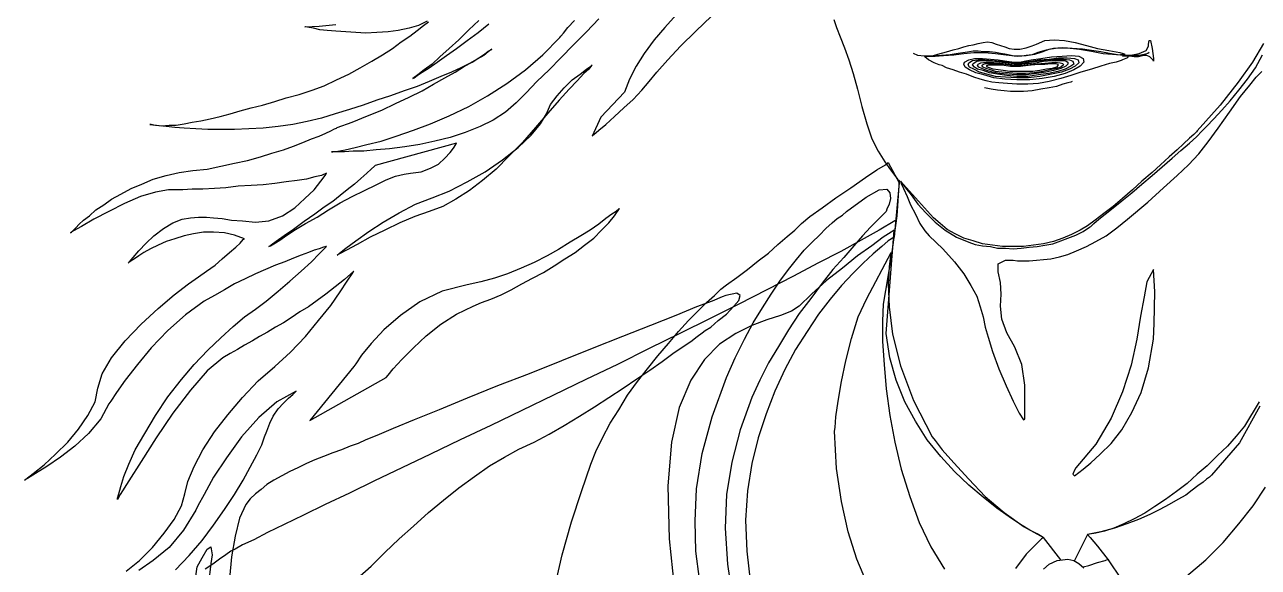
# Model space of a CAD drawing. Extents: x 140.76 to 141.51, y 60.02 to 61.76.
# Drawn here: x 140.8372 to 141.1594, y 61.4111 to 61.5529 of the extents above; entities that cross this region are included whole.
import ezdxf

# ---------------------------------------------------------------- set-up
doc = ezdxf.new("R2010")
doc.units = 0
doc.layers.get('0').update_dxf_attribs({"linetype": 'CONTINUOUS'})

msp = doc.modelspace()

# ---------------------------------------------------------------- linework, layer by layer
at = {"linetype": 'CONTINUOUS'}
for points in [[(141.0074, 61.55548), (141.0044, 61.55211), (141.00158, 61.54892), (140.99896, 61.54535), (140.99689, 61.54198), (140.9952, 61.5386), (140.9939, 61.53522), (140.9877, 61.52866), (140.98545, 61.52378), (140.98583, 61.52416), (140.98714, 61.52528), (140.98902, 61.52678), (140.99127, 61.52884), (140.9937, 61.5311), (140.99614, 61.53335), (140.99839, 61.53578), (141.00027, 61.53804), (141.00234, 61.54048), (141.00515, 61.54367), (141.00852, 61.54723), (141.01246, 61.55117), (141.01659, 61.55511)], [(140.8637, 61.4101), (140.86726, 61.41291), (140.87064, 61.41628), (140.87364, 61.42003), (140.87626, 61.4236), (140.87815, 61.42717), (140.87908, 61.43036), (140.87983, 61.43354), (140.88152, 61.43748), (140.88377, 61.4418), (140.88677, 61.44649), (140.89033, 61.45099), (140.89409, 61.45549), (140.89821, 61.45981), (140.90253, 61.46356), (140.90666, 61.46731), (140.91059, 61.47144), (140.91398, 61.47557), (140.91716, 61.4795), (140.9196, 61.48307), (140.92148, 61.48588), (140.92279, 61.48776), (140.92317, 61.48851), (140.92073, 61.48626), (140.91829, 61.48438), (140.91585, 61.48251), (140.9136, 61.48082), (140.91135, 61.47913), (140.9091, 61.47782), (140.90684, 61.47631), (140.90478, 61.475), (140.90272, 61.47388), (140.90066, 61.47256), (140.89859, 61.47144), (140.89671, 61.47031), (140.89465, 61.46919), (140.89278, 61.46806), (140.8909, 61.46694), (140.88902, 61.46581), (140.88489, 61.46243), (140.88058, 61.45737), (140.87589, 61.45137), (140.87157, 61.44499), (140.86764, 61.43879), (140.86445, 61.43373), (140.8622, 61.43016), (140.86145, 61.42886), (140.86145, 61.42923), (140.86182, 61.43036), (140.86238, 61.43223), (140.86314, 61.43486), (140.86445, 61.43805), (140.86613, 61.4418), (140.86858, 61.44611), (140.87139, 61.45081), (140.87458, 61.45568), (140.87815, 61.46018), (140.88152, 61.46413), (140.88509, 61.46788), (140.88846, 61.47107), (140.89165, 61.47406), (140.89465, 61.47651), (140.89747, 61.47857), (140.90028, 61.48063), (140.90347, 61.48326), (140.90647, 61.48588), (140.90947, 61.48851), (140.9121, 61.49095), (140.91416, 61.49301), (140.91547, 61.49433), (140.91604, 61.49489), (140.91585, 61.49489), (140.91529, 61.49471), (140.91416, 61.49433), (140.91285, 61.49395), (140.91135, 61.49339), (140.90947, 61.49264), (140.90741, 61.49189), (140.90516, 61.49095), (140.90272, 61.49001), (140.9001, 61.48889), (140.89747, 61.48776), (140.89484, 61.48644), (140.89203, 61.48514), (140.8894, 61.48363), (140.88677, 61.48213), (140.88415, 61.48063), (140.87927, 61.47707), (140.87458, 61.47294), (140.87026, 61.46844), (140.8667, 61.46413), (140.86351, 61.46), (140.86126, 61.45681), (140.85975, 61.45456), (140.85919, 61.4538), (140.85713, 61.44987), (140.85394, 61.44611), (140.85038, 61.44274), (140.84663, 61.43992), (140.84306, 61.43748), (140.84006, 61.4356), (140.838, 61.43429), (140.83724, 61.43392), (140.8395, 61.4356), (140.84231, 61.43786), (140.84531, 61.44067), (140.8485, 61.44386), (140.85132, 61.44724), (140.85375, 61.45081), (140.85563, 61.45436), (140.85638, 61.45793), (140.8575, 61.46168), (140.85995, 61.46581), (140.86351, 61.47031), (140.86764, 61.47463), (140.87214, 61.47876), (140.87626, 61.48232), (140.88002, 61.48514), (140.88264, 61.48701), (140.88471, 61.48851), (140.88696, 61.49001), (140.88884, 61.4917), (140.89071, 61.49339), (140.8924, 61.49471), (140.89352, 61.49583), (140.89428, 61.49677), (140.89465, 61.49695), (140.89203, 61.49789), (140.8894, 61.49846), (140.88658, 61.49864), (140.88396, 61.49864), (140.88133, 61.49826), (140.87889, 61.4977), (140.87645, 61.49695), (140.8742, 61.4962), (140.87214, 61.49527), (140.87008, 61.49433), (140.86839, 61.49339), (140.86707, 61.49245), (140.86595, 61.4917), (140.86501, 61.49114), (140.86445, 61.49076), (140.86426, 61.49057), (140.86463, 61.49095), (140.86557, 61.49208), (140.86707, 61.49376), (140.86895, 61.49583), (140.87101, 61.4977), (140.87345, 61.49958), (140.87589, 61.50108), (140.87833, 61.50202), (140.88058, 61.50239), (140.88264, 61.50258), (140.88471, 61.50258), (140.88658, 61.50239), (140.88884, 61.50221), (140.89127, 61.50183), (140.89409, 61.50165), (140.89747, 61.50127), (140.90103, 61.50165), (140.90459, 61.50296), (140.90778, 61.50502), (140.91041, 61.50746), (140.91285, 61.50971), (140.91454, 61.51196), (140.91567, 61.51347), (140.91604, 61.51403), (140.91472, 61.51347), (140.91304, 61.51309), (140.91079, 61.51252), (140.90835, 61.51215), (140.90553, 61.51178), (140.90253, 61.5114), (140.89953, 61.51102), (140.89634, 61.51084), (140.89296, 61.51065), (140.88977, 61.51028), (140.88677, 61.51008), (140.88377, 61.5099), (140.88096, 61.5099), (140.87851, 61.50971), (140.87645, 61.50971), (140.87476, 61.50971), (140.87139, 61.50915), (140.86745, 61.50802), (140.86332, 61.50615), (140.85919, 61.50408), (140.85526, 61.50202), (140.85207, 61.50014), (140.85, 61.49902), (140.84925, 61.49846), (140.84944, 61.49864), (140.84982, 61.49902), (140.85056, 61.49977), (140.8515, 61.50071), (140.85263, 61.50183), (140.85413, 61.50296), (140.85582, 61.50446), (140.85788, 61.50577), (140.85995, 61.50727), (140.86238, 61.50859), (140.86501, 61.51008), (140.86782, 61.51121), (140.87083, 61.51252), (140.8742, 61.51347), (140.87758, 61.51421), (140.88114, 61.51477), (140.88489, 61.51515), (140.88846, 61.5159), (140.89203, 61.51665), (140.8954, 61.5174), (140.89878, 61.51834), (140.90178, 61.51928), (140.90478, 61.52021), (140.90741, 61.52115), (140.90985, 61.52209), (140.9121, 61.52303), (140.91416, 61.52378), (140.91585, 61.52453), (140.91716, 61.52509), (140.9181, 61.52566), (140.91866, 61.52585), (140.91886, 61.52603), (140.92279, 61.52735), (140.92673, 61.52904), (140.93048, 61.53054), (140.93405, 61.53223), (140.93762, 61.53391), (140.94099, 61.5356), (140.94399, 61.53729), (140.94699, 61.53897), (140.94962, 61.54048), (140.95206, 61.54198), (140.95412, 61.5431), (140.95581, 61.54423), (140.95731, 61.54517), (140.95825, 61.54591), (140.959, 61.54629), (140.95919, 61.54648), (140.95825, 61.54573), (140.95712, 61.54479), (140.95543, 61.54385), (140.95337, 61.54272), (140.95112, 61.5416), (140.94868, 61.54048), (140.94587, 61.53935), (140.94287, 61.53804), (140.93968, 61.53672), (140.9363, 61.5356), (140.93274, 61.53429), (140.92917, 61.53316), (140.9256, 61.53185), (140.92204, 61.53072), (140.91829, 61.5296), (140.91472, 61.52847), (140.91097, 61.52753), (140.90722, 61.52678), (140.90347, 61.52622), (140.89953, 61.52585), (140.89578, 61.52566), (140.89203, 61.52547), (140.88846, 61.52547), (140.88509, 61.52547), (140.8819, 61.52566), (140.87889, 61.52585), (140.87645, 61.52603), (140.8742, 61.52622), (140.87233, 61.52641), (140.87101, 61.52659), (140.87026, 61.52678), (140.86989, 61.52678), (140.87139, 61.52659), (140.87307, 61.52641), (140.87496, 61.52659), (140.87683, 61.52659), (140.87889, 61.52697), (140.88096, 61.52735), (140.88321, 61.52772), (140.88565, 61.52828), (140.88827, 61.52884), (140.8909, 61.5296), (140.89352, 61.53034), (140.89634, 61.5311), (140.89934, 61.53185), (140.90253, 61.53279), (140.90553, 61.53372), (140.90891, 61.53466), (140.91228, 61.53578), (140.91547, 61.53691), (140.91866, 61.53841), (140.92185, 61.53991), (140.92486, 61.5416), (140.92786, 61.54329), (140.93067, 61.54498), (140.9333, 61.54667), (140.93555, 61.54836), (140.9378, 61.54986), (140.93968, 61.55136), (140.94137, 61.55267), (140.94268, 61.55361)], [(140.9423, 61.5538), (140.94005, 61.55267), (140.93762, 61.55192), (140.9348, 61.55136), (140.93217, 61.55099), (140.92917, 61.55079), (140.92636, 61.55061), (140.92373, 61.55079), (140.9211, 61.55099), (140.91848, 61.55117), (140.91623, 61.55136), (140.91435, 61.55155), (140.91266, 61.55192), (140.91154, 61.55211), (140.91059, 61.55229), (140.91041, 61.55229), (140.91416, 61.55249), (140.91848, 61.55286)], [(140.98714, 61.55436), (140.98395, 61.55099), (140.98057, 61.5476), (140.9772, 61.54423), (140.97419, 61.54104), (140.971, 61.53804), (140.96819, 61.53504), (140.96557, 61.53241), (140.96275, 61.52997), (140.95956, 61.52791), (140.95618, 61.52622), (140.95224, 61.52472), (140.94831, 61.5234), (140.94436, 61.52247), (140.94043, 61.52153), (140.93649, 61.52097), (140.93254, 61.52041), (140.92898, 61.52021), (140.9258, 61.51984), (140.92298, 61.51984), (140.92073, 61.51965), (140.91886, 61.51965), (140.91773, 61.51965), (140.91735, 61.51965)], [(140.91735, 61.51965), (140.91773, 61.51965), (140.91904, 61.51984), (140.92092, 61.52021), (140.92354, 61.52078), (140.92654, 61.52153), (140.9303, 61.52247), (140.93423, 61.52378), (140.93874, 61.52528), (140.94324, 61.52697), (140.94811, 61.52904), (140.95319, 61.53147), (140.95806, 61.53429), (140.96312, 61.53748), (140.968, 61.54104), (140.97251, 61.54498), (140.97701, 61.54948), (140.9772, 61.54986), (140.97795, 61.55061), (140.97907, 61.55211), (140.98076, 61.55398)], [(140.95581, 61.55398), (140.95319, 61.55155), (140.95056, 61.54892), (140.94811, 61.54667), (140.94568, 61.54442), (140.94362, 61.54254), (140.94155, 61.54104), (140.93986, 61.53973), (140.93855, 61.53879)], [(140.93855, 61.53879), (140.93892, 61.53897), (140.93968, 61.53954), (140.94099, 61.54048), (140.94287, 61.5416), (140.94493, 61.5431), (140.94737, 61.54479), (140.95, 61.54667), (140.95281, 61.54873), (140.95562, 61.55079), (140.95844, 61.55305)], [(141.04849, 61.55417), (141.04923, 61.55211), (141.05018, 61.54967), (141.0513, 61.54685), (141.05242, 61.54367), (141.05355, 61.5401), (141.05467, 61.53598), (141.0558, 61.53147), (141.05712, 61.52697), (141.05843, 61.52303), (141.06011, 61.51984), (141.06181, 61.51702), (141.0633, 61.51496), (141.06443, 61.51347), (141.06518, 61.51252), (141.06556, 61.51215), (141.065, 61.50296), (141.0635, 61.49226), (141.06199, 61.48345), (141.06143, 61.47988), (141.06124, 61.47538), (141.06124, 61.47013), (141.06162, 61.46413), (141.06218, 61.45775), (141.06312, 61.45081), (141.06443, 61.44386), (141.06612, 61.43673), (141.06837, 61.4296), (141.07081, 61.42285), (141.07381, 61.41647), (141.07738, 61.41066)], [(141.07419, 61.54461), (141.07456, 61.54479), (141.07569, 61.54517), (141.07794, 61.54573), (141.07963, 61.54629), (141.08113, 61.54667), (141.08244, 61.54704), (141.08376, 61.54742), (141.08488, 61.5476), (141.08619, 61.54798), (141.08751, 61.54817), (141.08864, 61.54836), (141.08976, 61.54817), (141.09088, 61.5478), (141.09201, 61.54742), (141.09313, 61.54704), (141.09426, 61.54667), (141.09558, 61.54648), (141.09707, 61.54648), (141.09877, 61.54685), (141.10008, 61.54723), (141.10102, 61.5476), (141.10139, 61.5478), (141.10364, 61.54873), (141.10608, 61.54892), (141.1087, 61.54873), (141.11152, 61.54817), (141.11452, 61.54742), (141.11733, 61.54667), (141.12034, 61.54611), (141.12315, 61.54555), (141.12409, 61.54535), (141.12447, 61.54517), (141.12409, 61.54498), (141.12334, 61.54498), (141.12334, 61.54498)], [(141.12559, 61.54479), (141.12653, 61.54498), (141.12822, 61.54535), (141.13009, 61.54611), (141.13065, 61.54723), (141.13065, 61.5478), (141.13084, 61.54873), (141.13122, 61.54873), (141.13159, 61.54667), (141.13197, 61.54404), (141.13197, 61.54329), (141.13178, 61.54367), (141.13103, 61.54442), (141.13028, 61.54479), (141.12953, 61.54479), (141.12878, 61.54461), (141.12803, 61.54442), (141.1269, 61.54442), (141.12559, 61.54461), (141.12447, 61.54461), (141.1239, 61.54461), (141.12559, 61.54479)], [(141.16066, 61.54798), (141.15785, 61.5431), (141.1541, 61.53785), (141.14941, 61.53185), (141.1434, 61.52509), (141.14322, 61.52491), (141.14247, 61.52416), (141.14134, 61.52322), (141.13984, 61.52172), (141.13815, 61.52021), (141.13609, 61.51834), (141.13383, 61.51628), (141.13159, 61.51421), (141.12897, 61.51196), (141.12653, 61.50971), (141.1239, 61.50746), (141.12146, 61.5054), (141.11902, 61.50352), (141.11677, 61.50183), (141.11471, 61.50033), (141.11283, 61.4992), (141.11059, 61.49808), (141.10833, 61.49714), (141.10589, 61.4962), (141.10327, 61.49564), (141.10064, 61.49527), (141.09801, 61.49489), (141.09538, 61.49489), (141.09257, 61.49489), (141.08994, 61.49527), (141.08732, 61.49564), (141.08488, 61.49639), (141.08244, 61.49714), (141.08019, 61.49826), (141.07813, 61.49939), (141.07625, 61.50089), (141.07456, 61.50239), (141.06593, 61.51196), (141.06612, 61.5114), (141.06669, 61.51008), (141.06762, 61.50802), (141.06856, 61.50577), (141.06988, 61.50333), (141.071, 61.50089), (141.07231, 61.49902), (141.07343, 61.4977), (141.077, 61.49433), (141.08, 61.49095), (141.08244, 61.48776), (141.08432, 61.48476), (141.08582, 61.48195), (141.08675, 61.47913), (141.08751, 61.47651), (141.08807, 61.47388), (141.08882, 61.47125), (141.08994, 61.4675), (141.09163, 61.463), (141.09351, 61.45849), (141.09538, 61.45456), (141.09689, 61.45137), (141.09801, 61.44968), (141.09839, 61.44987), (141.09839, 61.45362), (141.09839, 61.45868), (141.09764, 61.46413), (141.09576, 61.46863), (141.0937, 61.47238), (141.09239, 61.47595), (141.09201, 61.47932), (141.09219, 61.48251), (141.09201, 61.48551), (141.09145, 61.48833), (141.09145, 61.49039), (141.09332, 61.49132), (141.09426, 61.49132), (141.09538, 61.49132), (141.09651, 61.49114), (141.09801, 61.49114), (141.09951, 61.49114), (141.10139, 61.49132), (141.10327, 61.49152), (141.10514, 61.4917), (141.1074, 61.49226), (141.10964, 61.49282), (141.11189, 61.49376), (141.11452, 61.49489), (141.11696, 61.4962), (141.11959, 61.4977), (141.1224, 61.49977), (141.12522, 61.50202), (141.13047, 61.50652), (141.13459, 61.51028), (141.13815, 61.51347), (141.14115, 61.51628), (141.14378, 61.51909), (141.14622, 61.52228), (141.14884, 61.52585), (141.15185, 61.52997), (141.15466, 61.5341), (141.1571, 61.5371), (141.15879, 61.53917), (141.16029, 61.54066)], [(141.06593, 61.51196), (141.06725, 61.51028), (141.06875, 61.50839), (141.07044, 61.50596), (141.0725, 61.50371), (141.07494, 61.50127), (141.07756, 61.4992), (141.08057, 61.49733), (141.08376, 61.49601), (141.08545, 61.49545), (141.08732, 61.49507), (141.08938, 61.49489), (141.09126, 61.49451), (141.09332, 61.49451), (141.09538, 61.49433), (141.09745, 61.49451), (141.09951, 61.49471), (141.10158, 61.49489), (141.10364, 61.49527), (141.10571, 61.49564), (141.10777, 61.49639), (141.10964, 61.49714), (141.11171, 61.49789), (141.11358, 61.49883), (141.11527, 61.49995), (141.11565, 61.50014), (141.1164, 61.50089), (141.11771, 61.50202), (141.1194, 61.50333), (141.12146, 61.50502), (141.12371, 61.50689), (141.12634, 61.50896), (141.12897, 61.51121), (141.13159, 61.51347), (141.13421, 61.51571), (141.13684, 61.51796), (141.13909, 61.52003), (141.14134, 61.5219), (141.14322, 61.5236), (141.14472, 61.52509), (141.14585, 61.52622), (141.14772, 61.52828), (141.14978, 61.53054), (141.15203, 61.53297), (141.15429, 61.53578), (141.15654, 61.5386), (141.1586, 61.5416), (141.16048, 61.54498)], [(141.13084, 61.54555), (141.13047, 61.54535), (141.12991, 61.54517), (141.12915, 61.54498), (141.12822, 61.54479), (141.12728, 61.54479), (141.12596, 61.54479), (141.12447, 61.54479), (141.12259, 61.54498), (141.12052, 61.54535), (141.11827, 61.54573), (141.11583, 61.54611), (141.1134, 61.54648), (141.11077, 61.54667), (141.10833, 61.54685), (141.10589, 61.54667), (141.10364, 61.54611), (141.10176, 61.54555), (141.10026, 61.54498), (141.09877, 61.54479), (141.09764, 61.54461), (141.09651, 61.54461), (141.09558, 61.54461), (141.09482, 61.54479), (141.09407, 61.54498), (141.09313, 61.54517), (141.09201, 61.54535), (141.0907, 61.54555), (141.0892, 61.54573), (141.0877, 61.54573), (141.08619, 61.54591), (141.08488, 61.54591), (141.08394, 61.54573), (141.08282, 61.54555), (141.08094, 61.54535), (141.07888, 61.54498), (141.07662, 61.54479), (141.07419, 61.54461), (141.07212, 61.54461), (141.07044, 61.54479), (141.06931, 61.54535)], [(141.1239, 61.54367), (141.12353, 61.54348), (141.12221, 61.5431), (141.12052, 61.54272), (141.11827, 61.54198), (141.11583, 61.54123), (141.11302, 61.54048), (141.11039, 61.53954), (141.10777, 61.53879), (141.10477, 61.53804), (141.10195, 61.53748), (141.09914, 61.53729), (141.09632, 61.53729), (141.09388, 61.53748), (141.09163, 61.53766), (141.08976, 61.53785), (141.08826, 61.53823), (141.08675, 61.5386), (141.08507, 61.53917), (141.08319, 61.53991), (141.08132, 61.54048), (141.07963, 61.54104), (141.07794, 61.5416), (141.07682, 61.54216), (141.07606, 61.54236), (141.07475, 61.54292), (141.07325, 61.54367), (141.07231, 61.54442), (141.07269, 61.54461), (141.07494, 61.54461), (141.07719, 61.54479), (141.07981, 61.54498), (141.08244, 61.54535), (141.08507, 61.54555), (141.08788, 61.54555), (141.0907, 61.54535), (141.09351, 61.54498), (141.09651, 61.54461), (141.09877, 61.54479), (141.10102, 61.54517), (141.10289, 61.54573), (141.10477, 61.54648), (141.10702, 61.54685), (141.10946, 61.54685), (141.11265, 61.54648), (141.11583, 61.54591), (141.11884, 61.54535), (141.12128, 61.54517), (141.12334, 61.54498), (141.12484, 61.54479), (141.1254, 61.54461), (141.12522, 61.54423), (141.1239, 61.54367)], [(140.91886, 61.49264), (140.91942, 61.4932), (140.9211, 61.49451), (140.92373, 61.49639), (140.92711, 61.49883), (140.93086, 61.50127), (140.93499, 61.50371), (140.9393, 61.50596), (140.94362, 61.50765), (140.94811, 61.50933), (140.95281, 61.51178), (140.9575, 61.5144), (140.962, 61.51759), (140.96613, 61.52078), (140.9695, 61.52396), (140.97195, 61.52697), (140.97345, 61.5296), (140.97457, 61.53203), (140.97626, 61.53429), (140.97813, 61.53635), (140.9802, 61.53841), (140.98226, 61.53991), (140.98395, 61.54123), (140.98507, 61.54198), (140.98545, 61.54236), (140.98527, 61.54216), (140.98451, 61.54123), (140.9832, 61.5401), (140.98151, 61.53823), (140.97945, 61.53598), (140.97682, 61.53316), (140.97382, 61.52978), (140.97063, 61.52603), (140.96725, 61.52209), (140.96369, 61.51853), (140.96031, 61.51515), (140.95675, 61.51215), (140.95337, 61.50952), (140.94981, 61.50727), (140.94643, 61.5054), (140.94287, 61.50408), (140.93911, 61.50277), (140.93517, 61.50108), (140.93124, 61.4992), (140.92748, 61.49733), (140.9241, 61.49545), (140.92129, 61.49395), (140.91942, 61.49301), (140.91886, 61.49264)], [(141.11358, 61.54404), (141.11377, 61.5431), (141.11283, 61.54198), (141.11115, 61.54104), (141.10889, 61.5401), (141.10608, 61.53935), (141.10289, 61.53879), (141.0997, 61.53841), (141.09632, 61.53841), (141.09313, 61.5386), (141.09032, 61.53897), (141.0877, 61.53973), (141.08563, 61.54029), (141.08394, 61.54104), (141.08282, 61.54179), (141.08244, 61.54254), (141.08263, 61.5431), (141.08376, 61.54367), (141.08525, 61.54404), (141.08732, 61.54404), (141.08938, 61.54385), (141.09145, 61.54367), (141.0937, 61.54329), (141.09558, 61.5431), (141.09707, 61.5431), (141.0982, 61.54329), (141.10008, 61.54367), (141.10252, 61.54404), (141.10533, 61.54442), (141.10814, 61.54461), (141.11059, 61.54479), (141.11246, 61.54461), (141.11358, 61.54404)], [(141.09632, 61.53897), (141.09332, 61.53917), (141.0907, 61.53935), (141.08844, 61.53991), (141.08657, 61.54048), (141.08507, 61.54123), (141.08394, 61.54179), (141.08356, 61.54236), (141.08376, 61.54292), (141.08469, 61.54348), (141.08619, 61.54367), (141.08807, 61.54367), (141.08994, 61.54348), (141.09201, 61.54329), (141.09388, 61.5431), (141.09558, 61.54292), (141.09707, 61.54292), (141.09801, 61.5431), (141.09989, 61.54329), (141.10214, 61.54367), (141.10477, 61.54385), (141.1072, 61.54423), (141.10946, 61.54423), (141.11133, 61.54404), (141.11227, 61.54367), (141.11246, 61.54292), (141.11152, 61.54198), (141.11002, 61.54123), (141.10796, 61.54048), (141.10533, 61.53991), (141.10232, 61.53935), (141.09933, 61.53897), (141.09632, 61.53897)], [(141.09632, 61.53935), (141.0937, 61.53954), (141.09126, 61.53991), (141.0892, 61.54029), (141.08751, 61.54085), (141.08601, 61.54123), (141.08525, 61.54179), (141.08469, 61.54236), (141.08488, 61.54272), (141.08582, 61.54329), (141.08713, 61.54348), (141.08882, 61.54348), (141.09051, 61.54329), (141.09239, 61.5431), (141.09407, 61.54292), (141.09558, 61.54272), (141.09689, 61.54272), (141.09783, 61.54272), (141.09951, 61.5431), (141.10158, 61.54329), (141.10401, 61.54367), (141.10627, 61.54385), (141.10852, 61.54385), (141.11002, 61.54367), (141.11095, 61.54329), (141.11115, 61.54254), (141.11039, 61.54198), (141.10889, 61.54123), (141.10702, 61.54066), (141.10458, 61.5401), (141.10195, 61.53973), (141.09914, 61.53935), (141.09632, 61.53935)], [(141.09632, 61.53973), (141.09388, 61.53991), (141.09183, 61.5401), (141.08994, 61.54048), (141.08844, 61.54085), (141.08713, 61.54142), (141.08638, 61.54179), (141.08601, 61.54216), (141.08619, 61.54254), (141.08694, 61.54292), (141.08826, 61.5431), (141.08957, 61.5431), (141.09107, 61.54292), (141.09276, 61.54272), (141.09426, 61.54254), (141.09576, 61.54236), (141.09689, 61.54236), (141.09764, 61.54254), (141.09914, 61.54272), (141.1012, 61.54292), (141.10327, 61.54329), (141.10533, 61.54348), (141.1074, 61.54348), (141.10889, 61.54348), (141.10964, 61.5431), (141.10964, 61.54254), (141.10908, 61.54198), (141.10777, 61.54142), (141.10589, 61.54085), (141.10383, 61.54048), (141.10139, 61.5401), (141.09877, 61.53973), (141.09632, 61.53973)], [(141.09632, 61.5401), (141.09426, 61.54029), (141.09239, 61.54048), (141.0907, 61.54066), (141.08938, 61.54104), (141.08826, 61.54142), (141.08751, 61.54179), (141.08713, 61.54216), (141.08732, 61.54236), (141.08807, 61.54272), (141.089, 61.54272), (141.09032, 61.54272), (141.09163, 61.54272), (141.09313, 61.54254), (141.09445, 61.54236), (141.09558, 61.54216), (141.0967, 61.54216), (141.09745, 61.54216), (141.09895, 61.54236), (141.10064, 61.54254), (141.10252, 61.54272), (141.10458, 61.54292), (141.10627, 61.5431), (141.10758, 61.54292), (141.10833, 61.54272), (141.10852, 61.54236), (141.10777, 61.54179), (141.10664, 61.54142), (141.10495, 61.54104), (141.10308, 61.54066), (141.10082, 61.54029), (141.09857, 61.5401), (141.09632, 61.5401)], [(141.10702, 61.54254), (141.10702, 61.54216), (141.10664, 61.54179), (141.10551, 61.54142), (141.10401, 61.54123), (141.10232, 61.54085), (141.10045, 61.54066), (141.09839, 61.54066), (141.09632, 61.54066), (141.09445, 61.54066), (141.09276, 61.54085), (141.09145, 61.54104), (141.09013, 61.54123), (141.0892, 61.5416), (141.08864, 61.54179), (141.08844, 61.54198), (141.08844, 61.54216), (141.089, 61.54236), (141.08994, 61.54236), (141.09107, 61.54236), (141.09239, 61.54236), (141.09351, 61.54216), (141.09464, 61.54198), (141.09576, 61.54198), (141.0967, 61.54198), (141.09726, 61.54198), (141.09857, 61.54216), (141.10008, 61.54236), (141.10195, 61.54254), (141.10364, 61.54254), (141.10514, 61.54272), (141.10646, 61.54272), (141.10702, 61.54254)], [(141.11077, 61.53804), (141.11039, 61.53785), (141.10964, 61.53766), (141.10833, 61.53729), (141.10664, 61.53672), (141.10477, 61.53635), (141.10252, 61.53598), (141.10026, 61.5356), (141.09801, 61.53541), (141.09783, 61.53541), (141.09707, 61.53541), (141.09595, 61.53541), (141.09464, 61.53541), (141.09295, 61.5356), (141.09126, 61.53578), (141.08957, 61.53598), (141.08788, 61.53635)], [(140.90103, 61.49489), (140.9014, 61.49507), (140.90234, 61.49564), (140.90385, 61.49658), (140.90572, 61.49789), (140.90797, 61.49939), (140.91059, 61.50089), (140.9136, 61.50258), (140.9166, 61.50446), (140.9196, 61.50633), (140.92279, 61.50802), (140.92598, 61.50952), (140.92898, 61.51102), (140.93161, 61.51234), (140.93405, 61.51327), (140.9363, 61.51383), (140.93798, 61.51403), (140.9408, 61.5144), (140.94324, 61.51534), (140.9453, 61.51646), (140.94699, 61.51796), (140.94831, 61.51947), (140.94924, 61.52059), (140.94981, 61.52153), (140.95, 61.5219), (140.92879, 61.51609), (140.92861, 61.5159), (140.92767, 61.51515), (140.92654, 61.51403), (140.92504, 61.51271), (140.92335, 61.51121), (140.92148, 61.50971), (140.9196, 61.50821), (140.91773, 61.50671), (140.91547, 61.5052), (140.91304, 61.50333), (140.91022, 61.50145), (140.90741, 61.49939), (140.90497, 61.4977), (140.90291, 61.4962), (140.90159, 61.49527), (140.90103, 61.49489)], [(140.97551, 61.40522), (140.97757, 61.41441), (140.98001, 61.42304), (140.98264, 61.43092), (140.98507, 61.43805), (140.98639, 61.44142), (140.98808, 61.44499), (140.99014, 61.44874), (140.99239, 61.4523), (140.99464, 61.45606), (140.99727, 61.45962), (140.9999, 61.463), (141.00252, 61.46638), (141.00534, 61.46957), (141.00796, 61.47276), (141.01059, 61.47557), (141.01303, 61.47801), (141.01528, 61.48026), (141.01735, 61.48213), (141.01903, 61.48382), (141.02053, 61.48495), (141.02316, 61.48682), (141.02598, 61.48889), (141.02879, 61.49114), (141.03142, 61.4932), (141.03385, 61.49545), (141.03629, 61.49752), (141.03836, 61.4992), (141.04004, 61.50089), (141.04229, 61.50277), (141.04548, 61.50502), (141.04905, 61.50765), (141.05299, 61.51028), (141.05674, 61.5129), (141.05974, 61.51496), (141.06199, 61.51628), (141.06274, 61.51684), (141.06556, 61.51158), (141.06424, 61.49733), (141.06274, 61.49639), (141.06105, 61.49489), (141.0588, 61.49301), (141.05618, 61.49057), (141.05355, 61.48795), (141.05055, 61.48476), (141.04755, 61.48119), (141.04454, 61.47725), (141.04155, 61.47276), (141.03854, 61.46806), (141.03573, 61.46281), (141.0331, 61.45718), (141.03085, 61.45118), (141.02879, 61.44499), (141.0271, 61.43823), (141.02598, 61.43111), (141.02541, 61.42342), (141.02578, 61.41535), (141.02672, 61.40691)], [(141.0134, 61.40803), (141.01246, 61.41535), (141.01228, 61.42322), (141.01266, 61.43167), (141.01416, 61.44086), (141.01678, 61.45043), (141.02053, 61.46074), (141.02279, 61.46581), (141.02522, 61.47069), (141.02747, 61.475), (141.02991, 61.47894), (141.03216, 61.48251), (141.03441, 61.48588), (141.03667, 61.48889), (141.03873, 61.49152), (141.04079, 61.49395), (141.04286, 61.49601), (141.04474, 61.49789), (141.04642, 61.49958), (141.04811, 61.50108), (141.04942, 61.50221), (141.05074, 61.50314), (141.05186, 61.50408), (141.05693, 61.50783), (141.06031, 61.50971), (141.06237, 61.5099), (141.06312, 61.50896), (141.0633, 61.50746), (141.06293, 61.50596), (141.06237, 61.50464), (141.06218, 61.50408)], [(140.99258, 61.50484), (140.99239, 61.50464), (140.99164, 61.50408), (140.99052, 61.50333), (140.98902, 61.50221), (140.98714, 61.50071), (140.98489, 61.4992), (140.98245, 61.4977), (140.97963, 61.49601), (140.97664, 61.49414), (140.97363, 61.49245), (140.97026, 61.49076), (140.96687, 61.48926), (140.96332, 61.48776), (140.95993, 61.48664), (140.95638, 61.4857), (140.95281, 61.48495), (140.94624, 61.48326), (140.94043, 61.48044), (140.93536, 61.47688), (140.93104, 61.47312), (140.92767, 61.46957), (140.92523, 61.46656), (140.92373, 61.46431), (140.92317, 61.46356), (140.91172, 61.44949), (140.93161, 61.46074), (140.93217, 61.46131), (140.93348, 61.463), (140.93573, 61.46544), (140.93874, 61.46844), (140.94211, 61.47163), (140.94587, 61.47463), (140.95, 61.47725), (140.95431, 61.47932), (140.95656, 61.48026), (140.959, 61.48119), (140.96163, 61.48232), (140.96425, 61.48363), (140.96707, 61.48514), (140.96988, 61.48664), (140.97269, 61.48813), (140.97551, 61.48983), (140.97832, 61.4917), (140.98095, 61.49339), (140.98339, 61.49527), (140.98583, 61.49714), (140.98789, 61.4992), (140.98976, 61.50108), (140.99127, 61.50296), (140.99258, 61.50484)], [(141.06218, 61.50408), (141.06181, 61.50371), (141.06105, 61.50296), (141.05974, 61.50165), (141.05806, 61.49995), (141.05599, 61.4977), (141.05374, 61.49507), (141.05112, 61.49208), (141.04829, 61.48889), (141.04548, 61.48532), (141.04248, 61.48138), (141.03948, 61.47744), (141.03667, 61.47312), (141.03404, 61.46881), (141.03142, 61.4645), (141.02917, 61.46), (141.0271, 61.45549), (141.0241, 61.44705), (141.02185, 61.43861), (141.02053, 61.43016), (141.02016, 61.42135), (141.02072, 61.41197), (141.02222, 61.40184)], [(141.0648, 61.50183), (141.06443, 61.50165), (141.06031, 61.4992), (141.05561, 61.49658), (141.05036, 61.49358), (141.04436, 61.49057), (141.03798, 61.4872), (141.03104, 61.48363), (141.02372, 61.47988), (141.01622, 61.47613), (141.00834, 61.47219), (141.00027, 61.46825), (140.99201, 61.46413), (140.98376, 61.46018), (140.97532, 61.45606), (140.96707, 61.45211), (140.959, 61.44818), (140.95093, 61.44443), (140.94324, 61.44067), (140.93573, 61.43711), (140.92861, 61.43373), (140.92204, 61.43054), (140.91567, 61.42754), (140.91003, 61.42473), (140.90497, 61.42229), (140.90066, 61.42023), (140.89709, 61.41835), (140.89409, 61.41704), (140.89221, 61.41591), (140.89109, 61.41535), (140.88977, 61.41441), (140.88808, 61.41329), (140.8864, 61.41197), (140.88433, 61.41066)], [(141.10777, 61.41309), (141.10327, 61.41891), (141.10289, 61.4191), (141.10158, 61.41985), (141.0997, 61.42079), (141.09726, 61.42229), (141.09426, 61.42435), (141.09107, 61.4266), (141.08751, 61.42942), (141.08376, 61.43261), (141.08, 61.43617), (141.07644, 61.44011), (141.07287, 61.44443), (141.06988, 61.4493), (141.06705, 61.45436), (141.0648, 61.46), (141.06312, 61.46581), (141.06218, 61.47219), (141.06424, 61.4992), (141.0635, 61.49864), (141.06143, 61.49733), (141.05843, 61.49507), (141.05467, 61.49245), (141.05074, 61.48926), (141.04661, 61.48607), (141.04267, 61.48251), (141.03948, 61.47932), (141.03742, 61.47801), (141.0346, 61.47688), (141.03104, 61.47575), (141.0271, 61.47425), (141.02297, 61.47219), (141.01866, 61.46937), (141.01472, 61.46544), (141.01115, 61.46), (141.00815, 61.45287), (141.00609, 61.44386), (141.00515, 61.43241), (141.00552, 61.41853), (141.00722, 61.40184)], [(141.05712, 61.40709), (141.05449, 61.41329), (141.05224, 61.42041), (141.05055, 61.42829), (141.04923, 61.43692), (141.04867, 61.44668), (141.04886, 61.44762), (141.04905, 61.45043), (141.04961, 61.45456), (141.05055, 61.45962), (141.05168, 61.46506), (141.05317, 61.47087), (141.05487, 61.47651), (141.05712, 61.48138), (141.0635, 61.49339), (141.0633, 61.49245), (141.06293, 61.48963), (141.06274, 61.48514), (141.06293, 61.47913), (141.06387, 61.472), (141.06593, 61.46375), (141.06931, 61.45474), (141.07419, 61.44517), (141.07494, 61.44424), (141.07682, 61.4418), (141.07981, 61.43842), (141.08376, 61.43411), (141.08807, 61.4296), (141.09295, 61.42547), (141.0982, 61.42172), (141.10327, 61.41891)], [(141.13028, 61.4857), (141.12953, 61.48176), (141.12859, 61.47669), (141.12765, 61.47069), (141.12616, 61.46393), (141.1239, 61.45699), (141.1209, 61.45005), (141.11696, 61.4433), (141.11171, 61.43711), (141.11133, 61.43654), (141.11095, 61.43542), (141.11133, 61.43504), (141.11358, 61.43673), (141.11565, 61.43842), (141.11809, 61.44067), (141.1209, 61.44349), (141.12371, 61.44705), (141.12634, 61.45155), (141.12878, 61.45681), (141.13065, 61.46319), (141.13197, 61.47069), (141.13216, 61.47482), (141.13234, 61.48307), (141.13197, 61.48889), (141.13028, 61.4857)], [(141.02034, 61.48213), (141.0194, 61.48176), (141.01678, 61.48063), (141.01266, 61.47913), (141.00722, 61.47688), (141.00064, 61.47425), (140.99333, 61.47144), (140.98545, 61.46825), (140.97738, 61.46506), (140.96894, 61.46168), (140.96069, 61.45849), (140.95281, 61.4553), (140.94549, 61.4523), (140.93892, 61.44968), (140.93348, 61.44742), (140.92917, 61.44555), (140.92636, 61.44443), (140.92429, 61.44349), (140.92223, 61.44274), (140.91998, 61.4418), (140.91773, 61.44105), (140.91529, 61.44011), (140.91304, 61.43917), (140.91079, 61.43823), (140.90853, 61.43711), (140.90647, 61.43617), (140.90441, 61.43504), (140.90234, 61.43392), (140.90046, 61.43279), (140.89897, 61.43148), (140.89747, 61.43036), (140.89615, 61.42904), (140.89502, 61.42754), (140.89334, 61.42398), (140.89221, 61.41929), (140.89127, 61.41385), (140.89071, 61.40822)], [(140.9241, 61.40822), (140.92767, 61.4114), (140.93124, 61.41497), (140.93499, 61.41853), (140.93874, 61.42191), (140.94268, 61.42547), (140.94662, 61.42866), (140.95056, 61.43185), (140.95469, 61.43486), (140.95862, 61.43767), (140.96256, 61.43992), (140.96631, 61.44198), (140.97026, 61.44386), (140.97419, 61.44593), (140.97813, 61.44818), (140.98208, 61.45061), (140.98601, 61.45305), (140.98976, 61.45549), (140.99352, 61.45793), (140.99708, 61.46037), (141.00046, 61.46262), (141.00365, 61.46487), (141.00646, 61.46694), (141.0089, 61.46863), (141.01115, 61.47013), (141.01284, 61.47144), (141.01416, 61.47238), (141.0149, 61.47294), (141.01641, 61.47388), (141.01828, 61.47557), (141.02053, 61.47725), (141.02241, 61.47932), (141.02372, 61.48082), (141.0241, 61.48213), (141.02316, 61.48269), (141.02034, 61.48213)], [(140.87664, 61.41047), (140.88021, 61.41422), (140.88358, 61.41816), (140.88658, 61.4221), (140.8894, 61.42623), (140.89203, 61.43016), (140.89428, 61.43392), (140.89615, 61.4373), (140.89784, 61.44048), (140.89915, 61.44311), (140.8999, 61.44517), (140.90046, 61.44668), (140.90122, 61.44874), (140.90216, 61.45061), (140.90347, 61.45249), (140.90478, 61.454), (140.9061, 61.4553), (140.90722, 61.45624), (140.90797, 61.45699), (140.90816, 61.45718), (140.90309, 61.45436), (140.8984, 61.45024), (140.8939, 61.44517), (140.88996, 61.43973), (140.88658, 61.43467), (140.88415, 61.43016), (140.88246, 61.42717), (140.8819, 61.42604), (140.87871, 61.42079), (140.87496, 61.41628), (140.87083, 61.41291), (140.86707, 61.41028)], [(141.15973, 61.45324), (141.15447, 61.44367), (141.14715, 61.43524), (141.14697, 61.43504), (141.14659, 61.43467), (141.14585, 61.43411), (141.14491, 61.43335), (141.14359, 61.43241), (141.14209, 61.43129), (141.14041, 61.42998), (141.13834, 61.42886), (141.13609, 61.42754), (141.13365, 61.42623), (141.13103, 61.42491), (141.12803, 61.4236), (141.12503, 61.42248), (141.12184, 61.42135), (141.11827, 61.42041), (141.11471, 61.41966), (141.11133, 61.41291), (141.11133, 61.41272)], [(141.15954, 61.45436), (141.15578, 61.44799), (141.15353, 61.44536), (141.15129, 61.44274), (141.14866, 61.4403), (141.14603, 61.43767), (141.1434, 61.43542), (141.14078, 61.43298), (141.13796, 61.43092), (141.13515, 61.42886), (141.13234, 61.42698), (141.12971, 61.42529), (141.1269, 61.42379), (141.12427, 61.42248), (141.12165, 61.42135), (141.11921, 61.4206), (141.11696, 61.42003), (141.11471, 61.41966)], [(141.14059, 61.40878), (141.14565, 61.41309), (141.15016, 61.4176), (141.15429, 61.42248), (141.15804, 61.42717), (141.16123, 61.43205)], [(141.11471, 61.41966), (141.11546, 61.41891), (141.11733, 61.41666), (141.12015, 61.41309), (141.12353, 61.40803), (141.12728, 61.40184), (141.13103, 61.39433), (141.13459, 61.38552), (141.1374, 61.37576), (141.13796, 61.37613), (141.13947, 61.37745), (141.1419, 61.3797), (141.14491, 61.3827), (141.14866, 61.38646), (141.15259, 61.39096), (141.15672, 61.3964), (141.16104, 61.40259)], [(140.88621, 61.41441), (140.88583, 61.41216), (140.88527, 61.40691), (140.88452, 61.40015), (140.88433, 61.39377), (140.88452, 61.38777), (140.88471, 61.3827), (140.88433, 61.38045), (140.88339, 61.38345), (140.88227, 61.39096), (140.8817, 61.39959), (140.8817, 61.40691), (140.88227, 61.41122), (140.88358, 61.41365), (140.88489, 61.41591), (140.88583, 61.41647), (140.88621, 61.41441)], [(141.10327, 61.41891), (141.1027, 61.41853), (141.1012, 61.41704), (141.09877, 61.41459), (141.09595, 61.41084)], [(141.10327, 61.41066), (141.10477, 61.41197), (141.10683, 61.41291), (141.10964, 61.41329)], [(141.10964, 61.41329), (141.11115, 61.41291), (141.11246, 61.41216), (141.11377, 61.41103)], [(141.11358, 61.41122), (141.11508, 61.41159), (141.11733, 61.41235), (141.1194, 61.41291), (141.12015, 61.41329), (141.12015, 61.41309)]]:
    msp.add_lwpolyline(points, dxfattribs=at)

doc.saveas('drawing.dxf')
